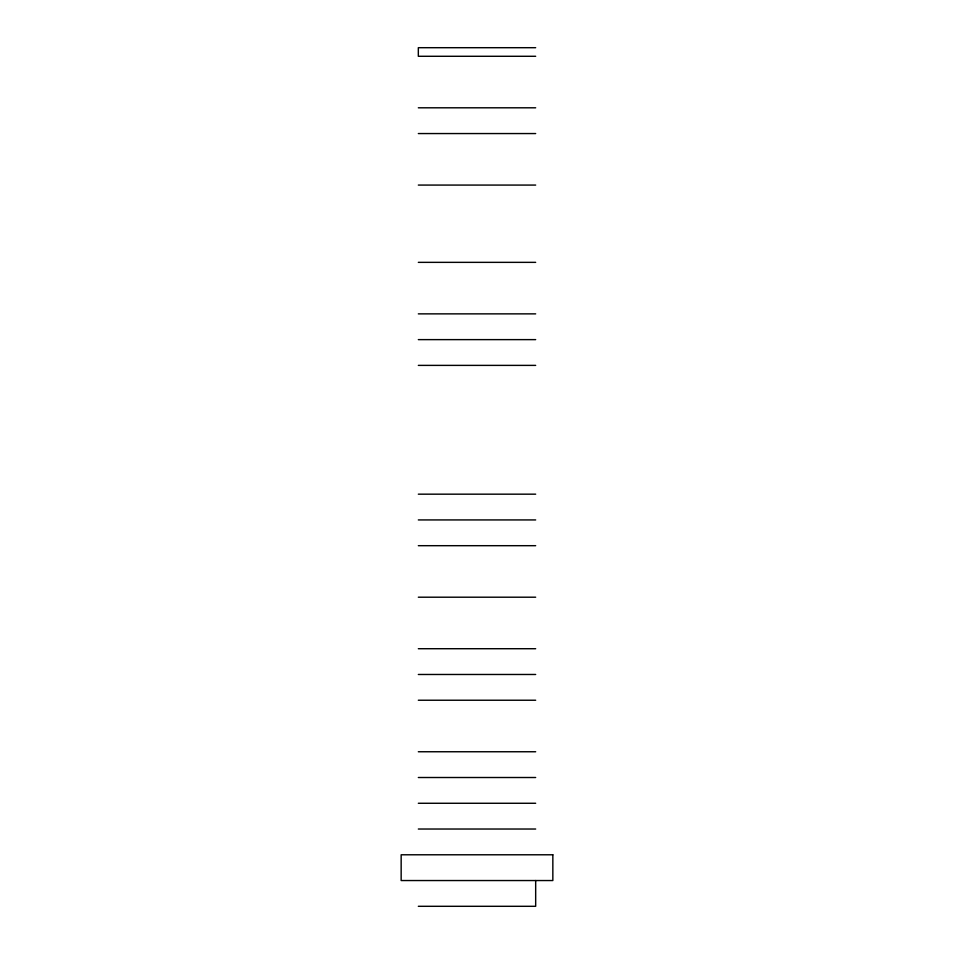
<?xml version="1.0" encoding="UTF-8"?>
<svg xmlns="http://www.w3.org/2000/svg" width="954" height="954" viewBox="0 0 954 954"><rect width="100%" height="100%" fill="white"/><g stroke="black" fill="none" stroke-linecap="round" stroke-linejoin="round"><path stroke-width="1.43" d="M535.671 47.7L418.329 47.7L418.329 56.286L535.671 56.286M418.329 107.802L535.671 107.802M418.329 133.56L535.671 133.56M418.329 185.076L535.671 185.076M418.329 262.35L535.671 262.35M418.329 313.866L535.671 313.866M418.329 339.624L535.671 339.624M418.329 365.382L535.671 365.382M418.329 494.172L535.671 494.172M418.329 519.93L535.671 519.93M418.329 545.688L535.671 545.688M418.329 597.204L535.671 597.204M418.329 648.72L535.671 648.72M418.329 674.478L535.671 674.478M418.329 700.236L535.671 700.236M418.329 751.752L535.671 751.752M418.329 777.51L535.671 777.51M418.329 803.268L535.671 803.268M418.329 829.026L535.671 829.026M418.329 906.3L535.671 906.3L535.671 880.542M552.843 854.784L401.157 854.784L401.157 880.542L552.843 880.542L552.843 854.784"/></g></svg>
